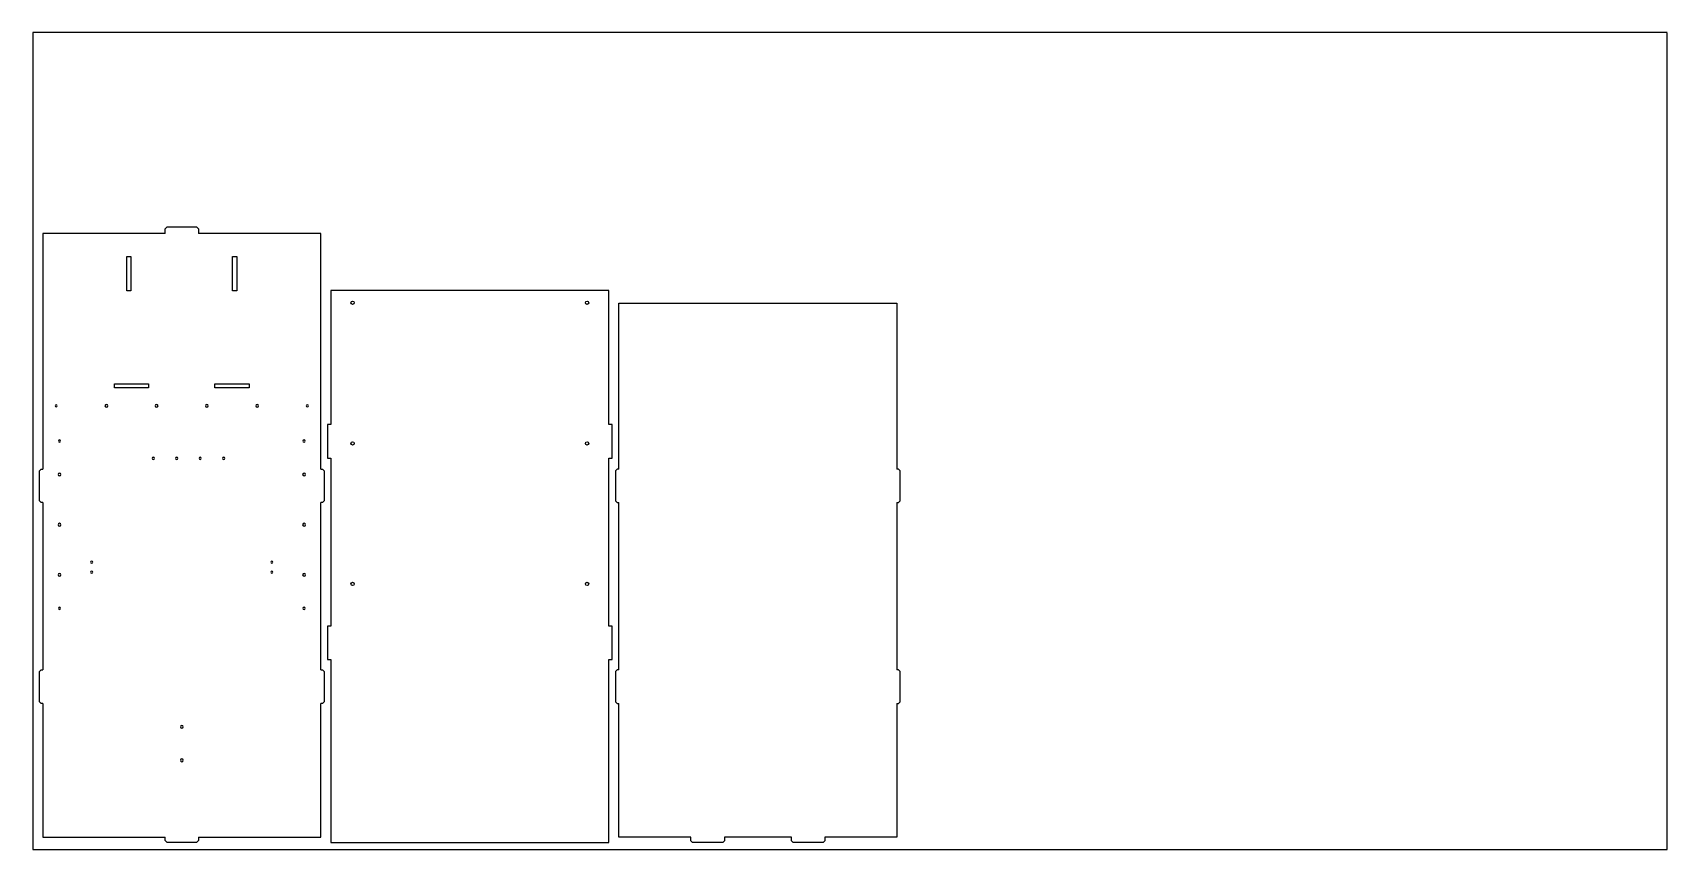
# Model space of a CAD drawing. Header units: metres. Extents: x 0 to 2440, y 0 to 1220.
import ezdxf

# ---------------------------------------------------------------- set-up
doc = ezdxf.new("R2010")
doc.units = ezdxf.units.M

msp = doc.modelspace()

# ---------------------------------------------------------------- linework, layer by layer
at = {"layer": 'CUT_INNER'}
for p, q in [((140.5, 885.5), (146.5, 885.5)), ((140.5, 834.5), (140.5, 885.5)), ((146.5, 885.5), (146.5, 834.5)), ((298.5, 885.5), (304.5, 885.5)), ((298.5, 834.5), (298.5, 885.5)), ((304.5, 885.5), (304.5, 834.5)), ((146.5, 834.5), (140.5, 834.5)), ((304.5, 834.5), (298.5, 834.5)), ((122, 695.5), (173, 695.5)), ((122, 689.5), (122, 695.5)), ((173, 689.5), (122, 689.5)), ((173, 695.5), (173, 689.5)), ((272, 695.5), (323, 695.5)), ((272, 689.5), (272, 695.5)), ((323, 689.5), (272, 689.5)), ((323, 695.5), (323, 689.5))]:
    msp.add_line(p, q, dxfattribs=at)
for centre in [(477.5, 816.5), (827.5, 816.5), (477.5, 606.5), (827.5, 606.5), (477.5, 396.5), (827.5, 396.5)]:
    msp.add_circle(centre, 2.5, dxfattribs=at)
for centre, radius, start, end in [((35, 662.5), 1.65, 90, 270), ((35, 662.5), 1.65, 270, 90), ((110, 662.5), 2.1, 90, 270), ((110, 662.5), 2.1, 270, 90), ((185, 662.5), 2.1, 90, 270), ((185, 662.5), 2.1, 270, 90), ((260, 662.5), 2.1, 90, 270), ((260, 662.5), 2.1, 270, 90), ((335, 662.5), 2.1, 90, 270), ((335, 662.5), 2.1, 270, 90), ((410, 662.5), 1.65, 90, 270), ((410, 662.5), 1.65, 270, 90), ((40, 610), 1.65, 90, 270), ((40, 610), 1.65, 270, 90), ((405, 610), 1.65, 90, 270), ((405, 610), 1.65, 270, 90), ((180, 584), 1.65, 90, 270), ((180, 584), 1.65, 270, 90), ((215, 584), 1.65, 90, 270), ((215, 584), 1.65, 270, 90), ((250, 584), 1.65, 90, 270), ((250, 584), 1.65, 270, 90), ((285, 584), 1.65, 90, 270), ((285, 584), 1.65, 270, 90), ((40, 560), 2.1, 90, 270), ((40, 560), 2.1, 270, 90), ((405, 560), 2.1, 90, 270), ((405, 560), 2.1, 270, 90), ((40, 485), 2.1, 90, 270), ((40, 485), 2.1, 270, 90), ((405, 485), 2.1, 90, 270), ((405, 485), 2.1, 270, 90), ((88, 429), 1.65, 90, 270), ((88, 414), 1.65, 90, 270), ((88, 429), 1.65, 270, 90), ((88, 414), 1.65, 270, 90), ((357, 429), 1.65, 90, 270), ((357, 414), 1.65, 90, 270), ((357, 429), 1.65, 270, 90), ((357, 414), 1.65, 270, 90), ((40, 410), 2.1, 90, 270), ((40, 410), 2.1, 270, 90), ((405, 410), 2.1, 90, 270), ((405, 410), 2.1, 270, 90), ((40, 360), 1.65, 90, 270), ((40, 360), 1.65, 270, 90), ((405, 360), 1.65, 90, 270), ((405, 360), 1.65, 270, 90), ((222.5, 183), 2.1, 90, 270), ((222.5, 183), 2.1, 270, 90), ((222.5, 133), 2.1, 90, 270), ((222.5, 133), 2.1, 270, 90)]:
    msp.add_arc(centre, radius, start, end, dxfattribs=at)
at = {"layer": 'CUT_OUTER'}
for p, q in [((197.5, 927), (200.5, 930)), ((200.5, 930), (244.5, 930)), ((244.5, 930), (247.5, 927)), ((15, 920), (15, 568)), ((197.5, 920), (15, 920)), ((197.5, 920), (197.5, 927)), ((247.5, 927), (247.5, 920)), ((430, 920), (247.5, 920)), ((430, 568), (430, 920)), ((445, 835), (445, 634.5)), ((860, 835), (445, 835)), ((860, 634.5), (860, 835)), ((875, 568), (875, 816)), ((875, 816), (1290, 816)), ((1290, 816), (1290, 568)), ((440, 634.5), (440, 584.5)), ((445, 634.5), (440, 634.5)), ((865, 634.5), (860, 634.5)), ((865, 584.5), (865, 634.5)), ((10, 565.5), (12.5, 568)), ((10, 520.5), (10, 565.5)), ((12.5, 568), (15, 568)), ((430, 568), (432.5, 568)), ((432.5, 568), (435, 565.5)), ((435, 565.5), (435, 520.5)), ((440, 584.5), (445, 584.5)), ((445, 584.5), (445, 333.5)), ((860, 584.5), (865, 584.5)), ((860, 333.5), (860, 584.5)), ((870, 565.5), (872.5, 568)), ((870, 565.5), (870, 520.5)), ((875, 568), (872.5, 568)), ((1292.5, 568), (1290, 568)), ((1292.5, 568), (1295, 565.5)), ((1295, 520.5), (1295, 565.5)), ((12.5, 518), (10, 520.5)), ((15, 518), (12.5, 518)), ((15, 518), (15, 268)), ((432.5, 518), (430, 518)), ((430, 268), (430, 518)), ((435, 520.5), (432.5, 518)), ((872.5, 518), (870, 520.5)), ((872.5, 518), (875, 518)), ((875, 268), (875, 518)), ((1290, 518), (1292.5, 518)), ((1290, 518), (1290, 268)), ((1295, 520.5), (1292.5, 518)), ((440, 333.5), (440, 283.5)), ((445, 333.5), (440, 333.5)), ((865, 333.5), (860, 333.5)), ((865, 283.5), (865, 333.5)), ((440, 283.5), (445, 283.5)), ((445, 283.5), (445, 10)), ((860, 283.5), (865, 283.5)), ((860, 10), (860, 283.5)), ((10, 265.5), (12.5, 268)), ((10, 220.5), (10, 265.5)), ((12.5, 268), (15, 268)), ((430, 268), (432.5, 268)), ((432.5, 268), (435, 265.5)), ((435, 265.5), (435, 220.5)), ((870, 265.5), (872.5, 268)), ((870, 265.5), (870, 220.5)), ((875, 268), (872.5, 268)), ((1292.5, 268), (1290, 268)), ((1292.5, 268), (1295, 265.5)), ((1295, 220.5), (1295, 265.5)), ((12.5, 218), (10, 220.5)), ((435, 220.5), (432.5, 218)), ((872.5, 218), (870, 220.5)), ((1295, 220.5), (1292.5, 218)), ((15, 218), (12.5, 218)), ((15, 218), (15, 18)), ((432.5, 218), (430, 218)), ((430, 18), (430, 218)), ((872.5, 218), (875, 218)), ((875, 18), (875, 218)), ((1290, 218), (1292.5, 218)), ((1290, 218), (1290, 18)), ((15, 18), (197.5, 18)), ((197.5, 13), (197.5, 18)), ((200.5, 10), (197.5, 13)), ((244.5, 10), (200.5, 10)), ((247.5, 13), (244.5, 10)), ((247.5, 18), (430, 18)), ((247.5, 18), (247.5, 13)), ((445, 10), (860, 10)), ((982.5, 18), (875, 18)), ((982.5, 12.5), (982.5, 18)), ((985, 10), (982.5, 12.5)), ((1030, 10), (985, 10)), ((1032.5, 12.5), (1030, 10)), ((1132.5, 18), (1032.5, 18)), ((1032.5, 18), (1032.5, 12.5)), ((1132.5, 12.5), (1132.5, 18)), ((1135, 10), (1132.5, 12.5)), ((1180, 10), (1135, 10)), ((1182.5, 12.5), (1180, 10)), ((1290, 18), (1182.5, 18)), ((1182.5, 18), (1182.5, 12.5))]:
    msp.add_line(p, q, dxfattribs=at)
at = {"layer": 'SHEET'}
for p, q in [((2440, 1220), (0, 1220)), ((0, 1220), (0, 0)), ((2440, 0), (2440, 1220)), ((0, 0), (2440, 0))]:
    msp.add_line(p, q, dxfattribs=at)

doc.saveas('drawing.dxf')
